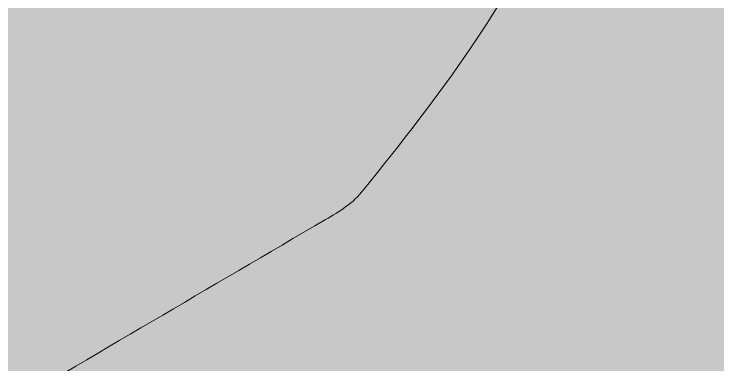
# Model space of a CAD drawing. Header units: centimetres. Extents: x 0.2 to 13.8, y -19.7 to -0.3.
# Drawn here: x 1.4557 to 1.8703, y -10.8559 to -10.6496 of the extents above; entities that cross this region are included whole.
import ezdxf

# ---------------------------------------------------------------- set-up
doc = ezdxf.new("R2010")
doc.units = ezdxf.units.CM
doc.header["$MEASUREMENT"] = 0
doc.layers.add('Layer 1', color=7, linetype='Continuous')

# ---------------------------------------------------------------- blocks, each defined once
blk = doc.blocks.new('block 3')
at = {"layer": 'Layer 1', "true_color": 0xe5c49d}
h = blk.add_hatch(color=31, dxfattribs=at)
h.dxf.hatch_style = 2
h.paths.add_polyline_path([(13.7855, -19.72249), (0.1845, -19.72249), (0.1845, -0.29253), (13.7855, -0.29253)])
blk = doc.blocks.new('block 4')
at = {"layer": 'Layer 1', "lineweight": 0}
for points, knots in [([(12.86103, -0.66961), (12.86103, -0.66961), (1.10897, -0.66961), (1.10897, -0.66961), (0.80703, -0.66961), (0.56164, -0.915), (0.56164, -1.21694), (0.56164, -1.21694), (0.56164, -18.79808), (0.56164, -18.79808), (0.56164, -19.10002), (0.80703, -19.34541), (1.10897, -19.34541), (1.10897, -19.34541), (12.86103, -19.34541), (12.86103, -19.34541), (13.16297, -19.34541), (13.40836, -19.10002), (13.40836, -18.79808), (13.40836, -18.79808), (13.40836, -1.21694), (13.40836, -1.21694), (13.40836, -0.915), (13.16297, -0.66961), (12.86103, -0.66961)], [0, 0, 0, 0, 1, 1, 1, 2, 2, 2, 3, 3, 3, 4, 4, 4, 5, 5, 5, 6, 6, 6, 7, 7, 7, 8, 8, 8, 8]), ([(1.29816, -10.31699), (1.3122, -10.29677), (1.32728, -10.27655), (1.34374, -10.2577), (1.38075, -10.21452), (1.42633, -10.18333), (1.47877, -10.16139), (1.55143, -10.13158), (1.62751, -10.12027), (1.70531, -10.11581), (1.72107, -10.11513), (1.73136, -10.11992), (1.73924, -10.13466), (1.77934, -10.20732), (1.80744, -10.28409), (1.81704, -10.36668), (1.82526, -10.44105), (1.80916, -10.51063), (1.77763, -10.5778), (1.74746, -10.64224), (1.706, -10.69844), (1.66144, -10.75294), (1.65562, -10.76082), (1.64739, -10.76562), (1.63917, -10.77042), (1.50276, -10.85027), (1.36636, -10.93047), (1.22995, -11.01067), (1.22481, -11.01341), (1.21933, -11.01581), (1.21384, -11.01821), (1.21042, -11.01924), (1.2063, -11.01786), (1.20562, -11.01375), (1.20459, -11.00689), (1.20459, -10.9997), (1.20459, -10.99285), (1.20425, -10.91402), (1.20425, -10.83553), (1.20425, -10.75705), (1.20425, -10.75705), (1.2087, -10.75705), (1.2087, -10.75705), (1.2087, -10.68096), (1.20904, -10.60453), (1.2087, -10.52845), (1.20836, -10.51028), (1.21145, -10.49315), (1.2183, -10.47636), (1.24058, -10.42118), (1.26388, -10.36634), (1.29816, -10.31699)], [0, 0, 0, 0, 1, 1, 1, 2, 2, 2, 3, 3, 3, 4, 4, 4, 5, 5, 5, 6, 6, 6, 7, 7, 7, 8, 8, 8, 9, 9, 9, 10, 10, 10, 11, 11, 11, 12, 12, 12, 13, 13, 13, 14, 14, 14, 15, 15, 15, 16, 16, 16, 17, 17, 17, 17])]:
    blk.add_open_spline(points, degree=3, knots=knots, dxfattribs=at)
blk = doc.blocks.new('block 2')
at = {"layer": 'Layer 1'}
for name in ['block 3', 'block 4']:
    blk.add_blockref(name, (0, 0), dxfattribs=at)

msp = doc.modelspace()

# ---------------------------------------------------------------- block references
at = {"layer": 'Layer 1'}
msp.add_blockref('block 2', (0, 0), dxfattribs=at)

doc.saveas('drawing.dxf')
